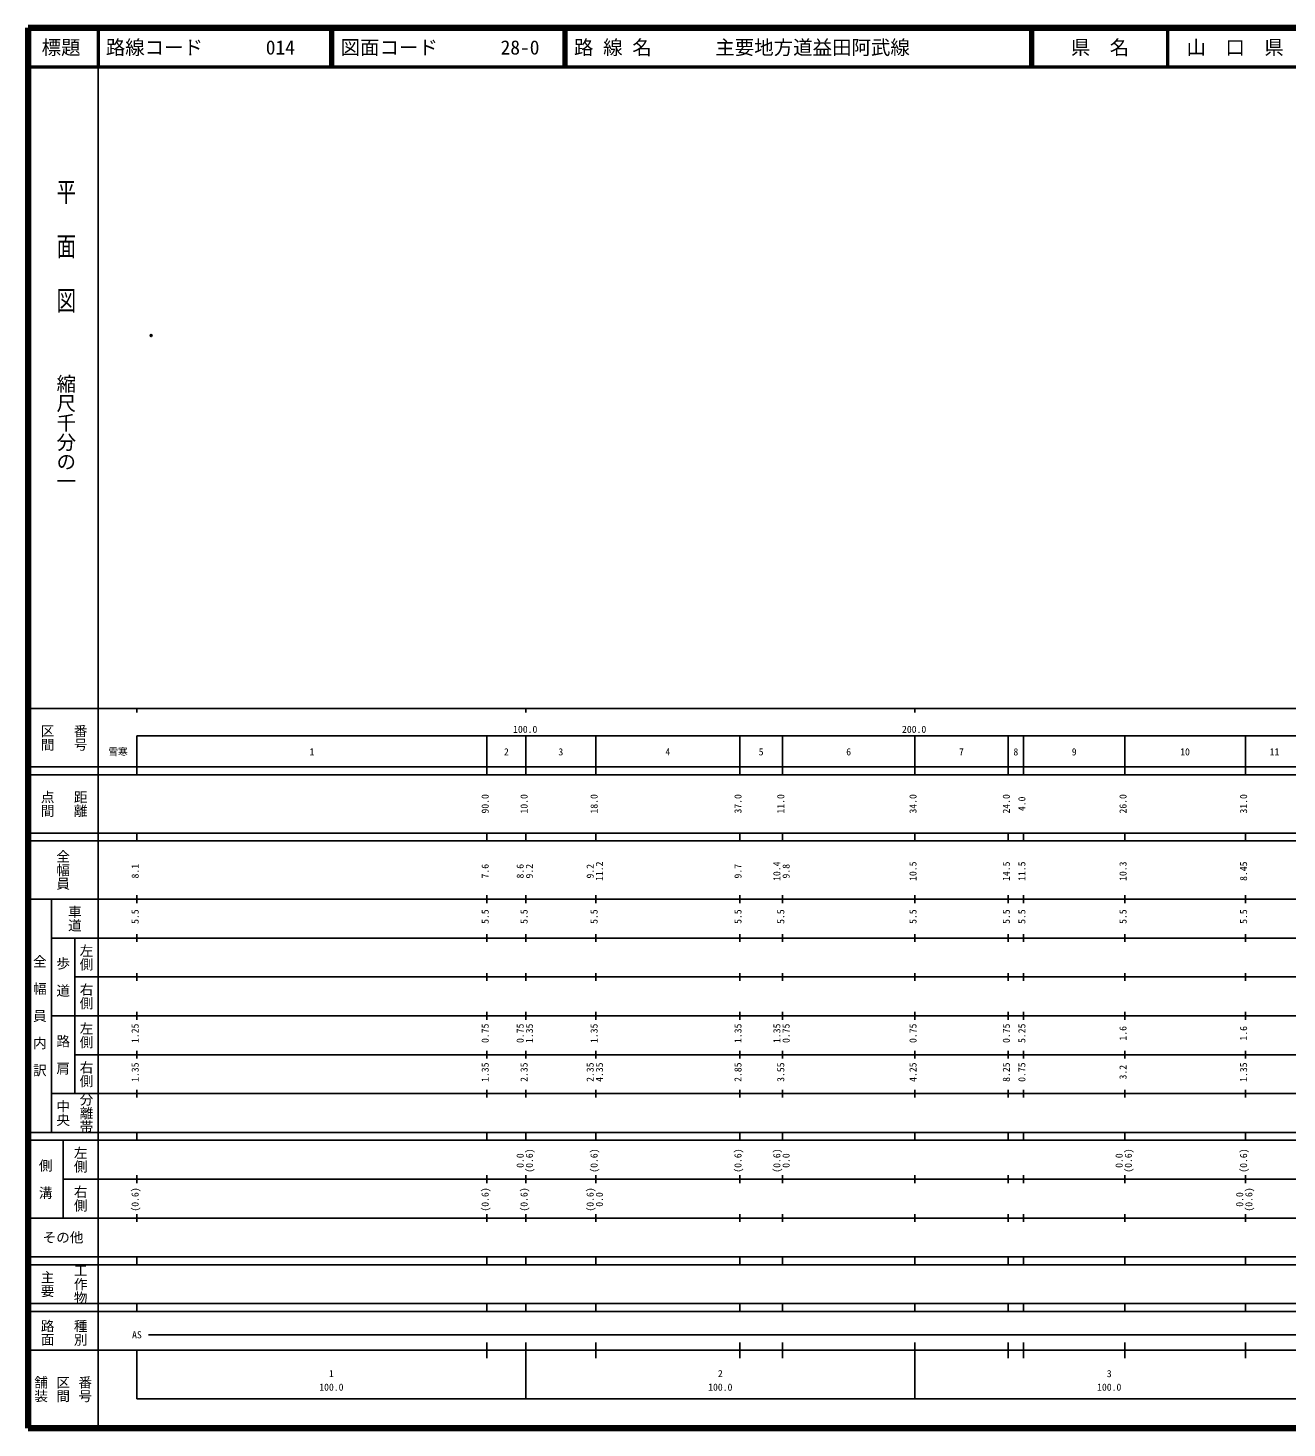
# Model space of a CAD drawing. Units: millimetres on the paper. Extents: x 40 to 680, y 20 to 380.
# Drawn here: x 40 to 363.7, y 20 to 380 of the extents above; entities that cross this region are included whole.
import ezdxf
from ezdxf.enums import TextEntityAlignment as Align

# ---------------------------------------------------------------- set-up
doc = ezdxf.new("R2010")
doc.units = ezdxf.units.MM
doc.header["$PDMODE"] = 32
doc.header["$PDSIZE"] = 0.5
doc.layers.add('M-OTRS', color=6, linetype='Continuous')
doc.layers.add('M-TTL-TXT', color=7, linetype='Continuous')
for name, color, linetype, lineweight in [('M-TTL', 2, 'Continuous', 140), ('M-TTL-BAND', 7, 'Continuous', 25), ('M-TTL-LINE', 7, 'Continuous', 50)]:
    doc.layers.add(name, color=color, linetype=linetype, lineweight=lineweight)
doc.styles.add('@ＭＳ ゴシック', font='')
doc.styles.add('ＭＳ ゴシック', font='')
doc.styles.get('@ＭＳ ゴシック').set_extended_font_data('@MS Gothic')
doc.styles.get('ＭＳ ゴシック').set_extended_font_data('MS Gothic')

msp = doc.modelspace()

# ---------------------------------------------------------------- linework, layer by layer
at = {"layer": 'M-OTRS'}
msp.add_point((71.652, 300.914), dxfattribs=at)
at = {"layer": 'M-TTL'}
for p, q in [((40, 380), (40, 20)), ((680, 380), (40, 380)), ((40, 20), (680, 20))]:
    msp.add_line(p, q, dxfattribs=at)
at = {"layer": 'M-TTL-BAND'}
for p, q in [((58, 370), (58, 20)), ((40, 205), (579, 205)), ((68, 205), (68, 204)), ((168, 205), (168, 204)), ((268, 205), (268, 204)), ((68, 198), (579, 198)), ((68, 198), (68, 188)), ((158, 188), (158, 198)), ((168, 188), (168, 198)), ((186, 188), (186, 198)), ((223, 188), (223, 198)), ((234, 188), (234, 198)), ((268, 188), (268, 198)), ((292, 188), (292, 198)), ((296, 188), (296, 198)), ((322, 188), (322, 198)), ((353, 188), (353, 198)), ((40, 190), (579, 190)), ((40, 188), (579, 188)), ((40, 173), (579, 173)), ((68, 171), (68, 173)), ((158, 171), (158, 173)), ((168, 171), (168, 173)), ((186, 171), (186, 173)), ((223, 171), (223, 173)), ((234, 171), (234, 173)), ((268, 171), (268, 173)), ((292, 171), (292, 173)), ((296, 171), (296, 173)), ((322, 171), (322, 173)), ((353, 171), (353, 173)), ((40, 171), (579, 171)), ((40, 156), (579, 156)), ((46, 96), (46, 156)), ((68, 155), (68, 157)), ((158, 155), (158, 157)), ((168, 155), (168, 157)), ((186, 155), (186, 157)), ((223, 155), (223, 157)), ((234, 155), (234, 157)), ((268, 155), (268, 157)), ((292, 155), (292, 157)), ((296, 155), (296, 157)), ((322, 155), (322, 157)), ((353, 155), (353, 157)), ((46, 146), (579, 146)), ((52, 146), (52, 106)), ((68, 145), (68, 147)), ((158, 145), (158, 147)), ((168, 145), (168, 147)), ((186, 145), (186, 147)), ((223, 145), (223, 147)), ((234, 145), (234, 147)), ((268, 145), (268, 147)), ((292, 145), (292, 147)), ((296, 145), (296, 147)), ((322, 145), (322, 147)), ((353, 145), (353, 147)), ((68, 135), (68, 137)), ((158, 135), (158, 137)), ((168, 135), (168, 137)), ((186, 135), (186, 137)), ((223, 135), (223, 137)), ((234, 135), (234, 137)), ((268, 135), (268, 137)), ((292, 135), (292, 137)), ((296, 135), (296, 137)), ((322, 135), (322, 137)), ((353, 135), (353, 137)), ((52, 136), (579, 136)), ((46, 126), (579, 126)), ((68, 125), (68, 127)), ((158, 125), (158, 127)), ((168, 125), (168, 127)), ((186, 125), (186, 127)), ((223, 125), (223, 127)), ((234, 125), (234, 127)), ((268, 125), (268, 127)), ((292, 125), (292, 127)), ((296, 125), (296, 127)), ((322, 125), (322, 127)), ((353, 125), (353, 127)), ((52, 116), (579, 116)), ((68, 115), (68, 117)), ((158, 115), (158, 117)), ((168, 115), (168, 117)), ((186, 115), (186, 117)), ((223, 115), (223, 117)), ((234, 115), (234, 117)), ((268, 115), (268, 117)), ((292, 115), (292, 117)), ((296, 115), (296, 117)), ((322, 115), (322, 117)), ((353, 115), (353, 117)), ((46, 106), (579, 106)), ((68, 105), (68, 107)), ((158, 105), (158, 107)), ((168, 105), (168, 107)), ((186, 105), (186, 107)), ((223, 105), (223, 107)), ((234, 105), (234, 107)), ((268, 105), (268, 107)), ((292, 105), (292, 107)), ((296, 105), (296, 107)), ((322, 105), (322, 107)), ((353, 105), (353, 107)), ((40, 96), (579, 96)), ((40, 94), (579, 94)), ((49, 94), (49, 74)), ((68, 94), (68, 96)), ((158, 94), (158, 96)), ((168, 94), (168, 96)), ((186, 94), (186, 96)), ((223, 94), (223, 96)), ((234, 94), (234, 96)), ((268, 94), (268, 96)), ((292, 94), (292, 96)), ((296, 94), (296, 96)), ((322, 94), (322, 96)), ((353, 94), (353, 96)), ((49, 84), (579, 84)), ((68, 83), (68, 85)), ((158, 83), (158, 85)), ((168, 83), (168, 85)), ((186, 83), (186, 85)), ((223, 83), (223, 85)), ((234, 83), (234, 85)), ((268, 83), (268, 85)), ((292, 83), (292, 85)), ((296, 83), (296, 85)), ((322, 83), (322, 85)), ((353, 83), (353, 85)), ((40, 74), (579, 74)), ((68, 73), (68, 75)), ((158, 73), (158, 75)), ((168, 73), (168, 75)), ((186, 73), (186, 75)), ((223, 73), (223, 75)), ((234, 73), (234, 75)), ((268, 73), (268, 75)), ((292, 73), (292, 75)), ((296, 73), (296, 75)), ((322, 73), (322, 75)), ((353, 73), (353, 75)), ((40, 64), (579, 64)), ((40, 62), (579, 62)), ((68, 62), (68, 64)), ((158, 62), (158, 64)), ((168, 62), (168, 64)), ((186, 62), (186, 64)), ((223, 62), (223, 64)), ((234, 62), (234, 64)), ((268, 62), (268, 64)), ((292, 62), (292, 64)), ((296, 62), (296, 64)), ((322, 62), (322, 64)), ((353, 62), (353, 64)), ((40, 52), (579, 52)), ((68, 50), (68, 52)), ((158, 50), (158, 52)), ((168, 50), (168, 52)), ((186, 50), (186, 52)), ((223, 50), (223, 52)), ((234, 50), (234, 52)), ((268, 50), (268, 52)), ((292, 50), (292, 52)), ((296, 50), (296, 52)), ((322, 50), (322, 52)), ((353, 50), (353, 52)), ((40, 50), (579, 50)), ((71, 44), (463, 44)), ((40, 40), (579, 40)), ((68, 40), (68, 27.5)), ((158, 38), (158, 42)), ((168, 27.5), (168, 42)), ((186, 38), (186, 42)), ((223, 38), (223, 42)), ((234, 38), (234, 42)), ((268, 27.5), (268, 42)), ((292, 38), (292, 42)), ((296, 38), (296, 42)), ((322, 38), (322, 42)), ((353, 38), (353, 42)), ((68, 27.5), (579, 27.5))]:
    msp.add_line(p, q, dxfattribs=at)
at = {"layer": 'M-TTL-LINE'}
for p, q in [((58, 380), (58, 370)), ((117.75, 380), (117.75, 370)), ((118.25, 380), (118.25, 370)), ((177.75, 380), (177.75, 370)), ((178.25, 380), (178.25, 370)), ((297.75, 380), (297.75, 370)), ((298.25, 380), (298.25, 370)), ((333, 380), (333, 370)), ((40, 370), (680, 370))]:
    msp.add_line(p, q, dxfattribs=at)

# ---------------------------------------------------------------- texts
at = {"layer": 'M-TTL-BAND', "style": '@ＭＳ ゴシック', "width": 1.4}
msp.add_text('平  面  図', height=3.666, rotation=270, dxfattribs=at).set_placement((49.777, 306.475), align=Align.MIDDLE_RIGHT)
at = {"layer": 'M-TTL-BAND', "style": '@ＭＳ ゴシック'}
msp.add_text('縮尺千分の一', height=3.666, rotation=270, dxfattribs=at).set_placement((49.777, 261.03), align=Align.MIDDLE_RIGHT)
for s, p in [('区間', (45, 197.5)), ('番号', (53.5, 197.5)), ('点間', (45, 180.5)), ('距離', (53.5, 180.5)), ('全幅員', (49, 163.5)), ('車道', (52, 151)), ('左側', (55, 141)), ('全\u3000幅\u3000員\u3000内\u3000訳', (43, 126)), ('歩\u3000道', (49, 136)), ('右側', (55, 131)), ('左側', (55, 121)), ('路\u3000肩', (49, 116)), ('右側', (55, 111)), ('分離帯', (55, 101)), ('中央', (49, 101)), ('左側', (53.5, 89)), ('側\u3000溝', (44.5, 84)), ('右側', (53.5, 79)), ('工作物', (53.5, 57)), ('主要', (45, 57)), ('路面', (45, 44.5)), ('種別', (53.5, 44.5)), ('舗装', (43.333, 30)), ('区間', (49, 30)), ('番号', (54.667, 30))]:
    msp.add_text(s, height=2.566, rotation=270, dxfattribs=at).set_placement(p, align=Align.MIDDLE_CENTER)
at = {"layer": 'M-TTL-BAND', "style": 'ＭＳ ゴシック'}
for s, p in [('100.0', (167.844, 198.195)), ('200.0', (267.844, 198.195)), ('雪寒', (63.143, 192.405)), ('1', (113, 192.405)), ('2', (163, 192.405)), ('3', (177, 192.405)), ('4', (204.5, 192.405)), ('5', (228.5, 192.405)), ('6', (251, 192.405)), ('7', (280, 192.405)), ('8', (294, 192.405)), ('9', (309, 192.405)), ('10', (337.5, 192.405)), ('11', (360.5, 192.405)), ('AS', (68, 42.5)), ('1', (118, 32.523)), ('2', (218, 32.523)), ('3', (318, 32.523)), ('100.0', (118, 29.033)), ('100.0', (218, 29.033)), ('100.0', (318, 29.033))]:
    msp.add_text(s, height=1.833, dxfattribs=at).set_placement(p, align=Align.BOTTOM_CENTER)
for s, p in [('90.0', (159, 180.5)), ('10.0', (169, 180.5)), ('18.0', (187, 180.5)), ('37.0', (224, 180.5)), ('11.0', (235, 180.5)), ('34.0', (269, 180.5)), ('24.0', (293, 180.5)), ('4.0', (297, 180.5)), ('26.0', (323, 180.5)), ('31.0', (354, 180.5)), ('8.1', (69, 163.174)), ('7.6', (159, 163.174)), ('8.6', (168, 163.174)), ('9.2', (170.37, 163.174)), ('9.2', (186, 163.174)), ('11.2', (188.37, 163.174)), ('9.7', (224, 163.174)), ('10.4', (234, 163.174)), ('9.8', (236.37, 163.174)), ('10.5', (269, 163.174)), ('14.5', (293, 163.174)), ('11.5', (297, 163.174)), ('10.3', (323, 163.174)), ('8.45', (354, 163.174)), ('5.5', (69, 151.5)), ('5.5', (159, 151.5)), ('5.5', (169, 151.5)), ('5.5', (187, 151.5)), ('5.5', (224, 151.5)), ('5.5', (235, 151.5)), ('5.5', (269, 151.5)), ('5.5', (293, 151.5)), ('5.5', (297, 151.5)), ('5.5', (323, 151.5)), ('5.5', (354, 151.5)), ('1.25', (69, 121.5)), ('0.75', (159, 121.5)), ('0.75', (168, 121.5)), ('1.35', (170.37, 121.5)), ('1.35', (187, 121.5)), ('1.35', (224, 121.5)), ('1.35', (234, 121.5)), ('0.75', (236.37, 121.5)), ('0.75', (269, 121.5)), ('0.75', (293, 121.5)), ('5.25', (297, 121.5)), ('1.6', (323, 121.5)), ('1.6', (354, 121.5)), ('1.35', (69, 111.5)), ('1.35', (159, 111.5)), ('2.35', (169, 111.5)), ('2.35', (186, 111.5)), ('4.35', (188.37, 111.5)), ('2.85', (224, 111.5)), ('3.55', (235, 111.5)), ('4.25', (269, 111.5)), ('8.25', (293, 111.5)), ('0.75', (297, 111.5)), ('3.2', (323, 111.5)), ('1.35', (354, 111.5)), ('0.0', (168, 88.764)), ('(0.6)', (170.37, 88.764)), ('(0.6)', (187, 88.764)), ('(0.6)', (224, 88.764)), ('(0.6)', (234, 88.764)), ('0.0', (236.37, 88.764)), ('0.0', (322, 88.764)), ('(0.6)', (324.37, 88.764)), ('(0.6)', (354, 88.764)), ('(0.6)', (69, 78.764)), ('(0.6)', (159, 78.764)), ('(0.6)', (169, 78.764)), ('(0.6)', (186, 78.764)), ('0.0', (188.37, 78.764)), ('0.0', (353, 78.764)), ('(0.6)', (355.37, 78.764))]:
    msp.add_text(s, height=1.833, rotation=90, dxfattribs=at).set_placement(p, align=Align.BOTTOM_CENTER)
msp.add_text('その他', height=2.566, dxfattribs=at).set_placement((49, 69), align=Align.MIDDLE_CENTER)
at = {"layer": 'M-TTL-TXT', "style": 'ＭＳ ゴシック'}
for s, p in [('標題', (48.5, 375)), ('県\u3000名', (315.625, 375)), ('山\u3000口\u3000県', (350.375, 375))]:
    msp.add_text(s, height=3.666, dxfattribs=at).set_placement(p, align=Align.MIDDLE_CENTER)
for s, p in [('路線コード', (60, 375)), ('014', (101.142, 375)), ('図面コード', (120.38, 375)), ('28-0', (161.521, 375)), ('路 線 名', (180.38, 375)), ('主要地方道益田阿武線', (216.734, 375))]:
    msp.add_text(s, height=3.666, dxfattribs=at).set_placement(p, align=Align.MIDDLE_LEFT)

doc.saveas('drawing.dxf')
